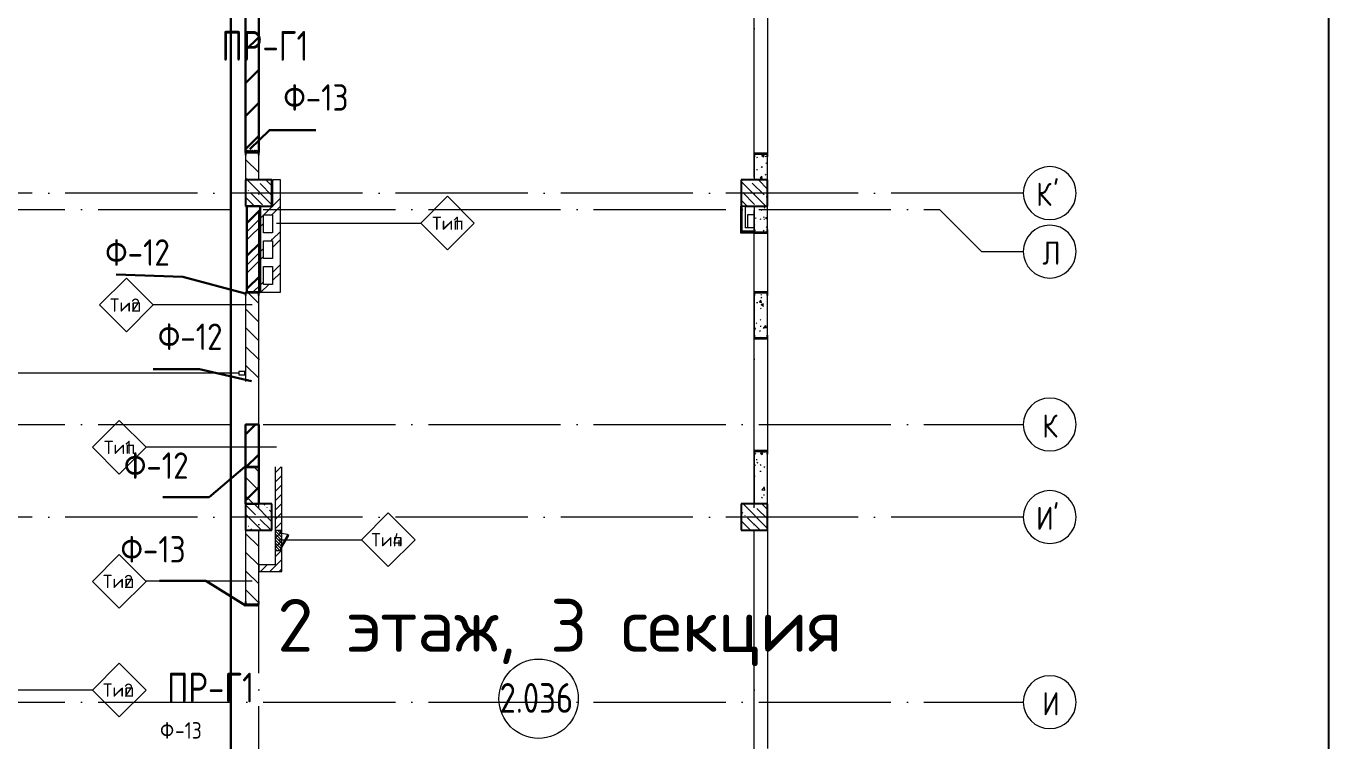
# Model space of a CAD drawing. Header units: millimetres. Extents: x -592259 to 288321, y -552984 to 293768.
# Drawn here: x 170437 to 190155, y -93246 to -82434 of the extents above; entities that cross this region are included whole.
import ezdxf

# ---------------------------------------------------------------- set-up
doc = ezdxf.new("R2010")
doc.units = ezdxf.units.MM
doc.linetypes.add('ADSK_Линия сетки', pattern=[2500, 2000, -250, 0, -250])
for name, color, linetype, lineweight in [('0.1) Блок', 6, 'Continuous', 30), ('2)Фарх готовы', 3, 'Continuous', 30), ('2)Фархверки', 40, 'Continuous', 30), ('3) Перемычки готовы', 3, 'Continuous', 30), ('4) Штукатурка', 6, 'Continuous', 30), ('4.6) Швы', 6, 'Continuous', 30), ('A-AREA-____-IDEN', 250, 'Continuous', 9), ('A-DETL-GENF-OTLN', 250, 'Continuous', 5), ('A-DOOR-____-MCUT', 250, 'Continuous', 5), ('A-DOOR-____-OTLN', 250, 'Continuous', 5), ('A-FLOR-____-OTLN', 250, 'Continuous', 9), ('A-WALL-____-IDEN', 250, 'Continuous', 9), ('A-WALL-____-MCUT', 250, 'Continuous', 13), ('A-WALL-____-PATT', 250, 'Continuous', 13), ('A-WALL-FNSH-MCUT', 250, 'Continuous', 13), ('G-____-____-TEXT', 250, 'Continuous', 9), ('I-WALL-____-OTLN', 250, 'Continuous', 9), ('S-COLS-____-MCUT', 250, 'Continuous', 25), ('S-COLS-____-OTLN', 250, 'Continuous', 9), ('S-GRID-____-IDEN', 250, 'Continuous', 9), ('S-GRID-____-OTLN', 250, 'Continuous', 9)]:
    doc.layers.add(name, color=color, linetype=linetype, lineweight=lineweight)
doc.styles.add('GOST Common', font='', dxfattribs={"width": 0.9, "height": 350})
doc.styles.add('GOST Common_1', font='', dxfattribs={"width": 0.9, "height": 250})
doc.styles.add('ISOCPEUR', font='isocpeur.ttf', dxfattribs={"width": 0.8, "height": 100})
doc.styles.add('ISOCPEUR_3', font='isocpeur.ttf', dxfattribs={"height": 250})
doc.styles.add('ISOCPEUR_6', font='isocpeur.ttf', dxfattribs={"height": 3.5})
doc.styles.add('ISOCPEUR_I_1', font='ГОСТ тип А.ttf', dxfattribs={"height": 2500})
doc.styles.get('GOST Common').set_extended_font_data('GOST Common')
doc.styles.get('GOST Common_1').set_extended_font_data('GOST Common')
pattern_1 = [(135, (28708.77, -120984.93), (-141.42136, -141.42136), [])]
pattern_2 = [(135, (28708.77, -120984.93), (-142.5612, -142.5612), []), (135, (28851.33, -120984.93), (-142.5612, -142.5612), [252.016, -50.403, 3.353, -47.05])]
pattern_3 = [(50, (28708.77, -120984.93), (364.36793, -31.8783), [38.1, -419.1]), (355, (28708.77, -120984.93), (-70.48585, 382.1133), [30.48, -335.28]), (100.451, (28739.14, -120987.6), (293.885, 350.2334), [32.38, -356.18]), (46.184, (28708.77, -120883.33), (542.1585, -84.0858), [57.15, -628.65]), (96.636, (28753.95, -120890.34), (474.8049, 494.8554), [48.57, -534.27]), (351.184, (28708.8, -120883.33), (474.8102, 494.85), [45.72, -502.92]), (21, (28759.57, -120908.73), (303.22847, -204.53046), [38.1, -419.1]), (326, (28759.57, -120908.73), (123.6039, 368.376), [30.48, -335.28]), (71.451, (28784.84, -120925.78), (426.8341, 163.8427), [32.38, -356.18]), (37.5, (28708.77, -120984.93), (6.17665, 169.11015), [16.764, -314.452, 16.764, -323.596, -336.55]), (37.5, (28708.77, -120984.93), (6.17665, 169.11015), [-671.576, 16.764, -319.786]), (7.5, (28708.77, -120984.93), (133.63888, 200.3615), [16.764, -177.292, 16.764, -306.832, -128.27]), (7.5, (28708.77, -120984.93), (133.63888, 200.3615), [-517.652, 16.764, -111.506]), (327.5, (28595.49, -120984.93), (271.18182, -11.45836), [16.764, -110.236, 16.764, -379.476, -525.78]), (327.5, (28595.49, -120984.93), (271.18182, -11.45836), [-523.24, 16.764, -509.016]), (317.5, (28544.7, -120984.93), (296.2585, 50.85285), [16.764, -148.336, 16.764, -246.38, -373.38]), (317.5, (28544.7, -120984.93), (296.2585, 50.85285), [-428.244, 16.764, -356.616])]
pattern_4 = [(45, (28708.77, -120984.93), (-70.71068, 70.71068), [])]
pattern_5 = [(45, (28708.77, -120984.93), (-251.4472, 251.4472), []), (45, (28708.77, -120603.93), (-251.4472, 251.4472), [])]

# ---------------------------------------------------------------- blocks, each defined once
blk = doc.blocks.new('Дверь_СКБ_2Ст_Фрамуга2 - Н_ВВ-3_2500x2600h_Учебные помещения_Фрамуга слева-V1-АР1_Кладочный план 2 этажа С2и3')
at = {"layer": 'A-DOOR-____-OTLN'}
h = blk.add_hatch(dxfattribs=at)
h.set_pattern_fill('FP_5', color=256, style=0, pattern_type=2)
h.set_pattern_definition([(45, (-1071.384, 164.685), (-14.1421, 14.1421), []), (135, (-1071.384, 164.685), (-14.1421, -14.1421), [])])
h.paths.add_polyline_path([(-1212, -100), (-1212, 100), (-1237, 99), (-1237, -100)])
h = blk.add_hatch(dxfattribs=at)
h.set_pattern_fill('FP_4', color=256, style=0, pattern_type=2)
h.set_pattern_definition([(135, (1051.41, 164.685), (-14.1421, -14.1421), []), (225, (1051.41, 164.685), (14.1421, -14.1421), [])])
h.paths.add_polyline_path([(1263, -100), (1263, 100), (1238, 100), (1238, -100)])
blk = doc.blocks.new('BSC_Колонна _Прямоугольная - 400x400-V29-АР1_Кладочный план 2 этажа С2и3')
at = {"layer": 'S-COLS-____-OTLN', "lineweight": 5}
h = blk.add_hatch(dxfattribs=at)
h.set_pattern_fill('FP_70', color=256, style=0, pattern_type=2)
h.set_pattern_definition([(135, (-145250, -36025), (-142.5612, -142.5612), []), (135, (-145107.44, -36025), (-142.5612, -142.5612), [252.016, -50.403, 3.353, -47.05])])
h.paths.add_polyline_path([(-200, -200), (200, -200), (200, 200), (-200, 200)])
at = {"layer": 'S-COLS-____-MCUT'}
for p, q in [((200, 200), (-200, 200)), ((-200, 200), (-200, -200)), ((200, -200), (200, 200)), ((-200, -200), (200, -200))]:
    blk.add_line(p, q, dxfattribs=at)
blk = doc.blocks.new('BSC_Колонна _Прямоугольная - 400x400-V30-АР1_Кладочный план 2 этажа С2и3')
at = {"layer": 'S-COLS-____-OTLN', "lineweight": 5}
h = blk.add_hatch(dxfattribs=at)
h.set_pattern_fill('FP_71', color=256, style=0, pattern_type=2)
h.set_pattern_definition([(135, (-145250, -31125), (-142.5612, -142.5612), []), (135, (-145107.44, -31125), (-142.5612, -142.5612), [252.016, -50.403, 3.353, -47.05])])
h.paths.add_polyline_path([(200, -200), (200, 200), (-200, 200), (-200, -200)])
at = {"layer": 'S-COLS-____-MCUT'}
for p, q in [((200, 200), (-200, 200)), ((-200, 200), (-200, -200)), ((200, -200), (200, 200)), ((-200, -200), (200, -200))]:
    blk.add_line(p, q, dxfattribs=at)
blk = doc.blocks.new('ADSK_КолоннаНесущая_Швеллер_Гнутый_ГОСТ 8278-83 - 200х50х4_таб_1 2-38569602-АР1_Кладочный план 2 этажа С2и3')
at = {"layer": 'S-COLS-____-MCUT'}
for p, q in [((-10.1, 90), (-10.1, -90)), ((-6.1, -90), (-6.1, 90)), ((39.9, 100), (-0.1, 100)), ((-0.1, 96), (39.9, 96)), ((39.9, 96), (39.9, 100)), ((39.9, -96), (-0.1, -96)), ((-0.1, -100), (39.9, -100)), ((39.9, -100), (39.9, -96))]:
    blk.add_line(p, q, dxfattribs=at)
for centre, radius, start, end in [((-0.1, 90), 10, 90, 180), ((-0.1, 90), 6, 90, 180), ((-0.1, -90), 10, 180, 270), ((-0.1, -90), 6, 180, 270)]:
    blk.add_arc(centre, radius, start, end, dxfattribs=at)
blk = doc.blocks.new('ADSK_КолоннаНесущая_Швеллер_Гнутый_ГОСТ 8278-83 - 200х50х4_таб_1 2-V44-АР1_Кладочный план 2 этажа С2и3')
at = {"layer": 'S-COLS-____-MCUT'}
for p, q in [((-6, -90), (-6, 90)), ((0, 96), (40, 96)), ((40, 100), (20, 100)), ((40, 96), (40, 100)), ((40, -96), (0, -96)), ((20, -100), (40, -100)), ((40, -100), (40, -96))]:
    blk.add_line(p, q, dxfattribs=at)
for centre, radius, start, end in [((0, 90), 10, 90, 180), ((0, 90), 6, 90, 180), ((0, -90), 10, 180, 270), ((0, -90), 6, 180, 270)]:
    blk.add_arc(centre, radius, start, end, dxfattribs=at)
blk = doc.blocks.new('ADSK_КолоннаНесущая_Швеллер_Гнутый_ГОСТ 8278-83 - 200х50х4_таб_1 2-V47-АР1_Кладочный план 2 этажа С2и3')
at = {"layer": 'S-COLS-____-MCUT'}
for p, q in [((-10.1, 90), (-10.1, -90)), ((-6.1, -90), (-6.1, 90)), ((39.9, 100), (-0.1, 100)), ((-0.1, 96), (39.9, 96)), ((39.9, 96), (39.9, 100)), ((39.9, -96), (-0.1, -96)), ((-0.1, -100), (39.9, -100)), ((39.9, -100), (39.9, -96))]:
    blk.add_line(p, q, dxfattribs=at)
for centre, radius, start, end in [((-0.1, 90), 10, 90, 180), ((-0.1, 90), 6, 90, 180), ((-0.1, -90), 10, 180, 270), ((-0.1, -90), 6, 180, 270)]:
    blk.add_arc(centre, radius, start, end, dxfattribs=at)
blk = doc.blocks.new('ADSK_КолоннаНесущая_Швеллер_Гнутый_ГОСТ 8278-83 - 200х50х4_таб_1 2-V48-АР1_Кладочный план 2 этажа С2и3')
at = {"layer": 'S-COLS-____-MCUT'}
for p, q in [((-6, -90), (-6, 90)), ((0, 96), (40, 96)), ((40, 100), (20, 100)), ((40, 96), (40, 100)), ((40, -96), (0, -96)), ((20, -100), (40, -100)), ((40, -100), (40, -96))]:
    blk.add_line(p, q, dxfattribs=at)
for centre, radius, start, end in [((0, 90), 10, 90, 180), ((0, 90), 6, 90, 180), ((0, -90), 10, 180, 269.6632), ((0, -90), 6, 180, 270)]:
    blk.add_arc(centre, radius, start, end, dxfattribs=at)
blk = doc.blocks.new('DM_Штора_Противодымная_Doormaster_E-60 - ш_4400 х в_2500-40883804-АР1_Кладочный план 2 этажа С2и3')
at = {"layer": 'A-DOOR-____-MCUT'}
for p, q in [((-2075, 150), (-2165, 150)), ((-2165, 150), (-2165, 100)), ((-2165, 100), (-2075, 100)), ((-2075, 100), (-2075, 150)), ((-2075, 125), (2325, 125)), ((2325, 150), (2325, 100)), ((2415, 150), (2325, 150)), ((2325, 100), (2415, 100)), ((2415, 100), (2415, 150))]:
    blk.add_line(p, q, dxfattribs=at)
blk = doc.blocks.new('АР_Люк - ЛРС_ВК_300х400_внутренний_RAL 9003-V63-АР1_Кладочный план 2 этажа С2и3')
at = {"layer": 'A-DOOR-____-OTLN'}
h = blk.add_hatch(dxfattribs=at)
h.set_pattern_fill('FP_88', color=256, style=0, pattern_type=2)
h.set_pattern_definition([(45, (125, 0), (-22.6274, 22.6274), [])])
h.paths.add_polyline_path([(275, -50), (275, 50), (-25, 50), (-25, -50)])
at = {"layer": 'A-DETL-GENF-OTLN'}
for p, q in [((275, 50), (-25, 50)), ((-25, 50), (-25, -50)), ((275, -50), (275, 50)), ((-25, -50), (275, -50))]:
    blk.add_line(p, q, dxfattribs=at)
at = {"layer": 'A-DOOR-____-MCUT'}
for p, q in [((20, 50), (-15, 50)), ((-15, 50), (-15, 30)), ((-15, 30), (20, 30)), ((20, 30), (20, 50)), ((48, 155), (38, 138)), ((38, 138), (220, 33)), ((230, 50), (48, 155)), ((220, 33), (230, 50)), ((265, 50), (230, 50)), ((230, 50), (230, 30)), ((230, 30), (265, 30)), ((265, 30), (265, 50))]:
    blk.add_line(p, q, dxfattribs=at)
blk.add_arc((230, 50), 210, 150, 180, dxfattribs=at)
blk = doc.blocks.new('Ось сетки - Круг_Ø8 мм-39983606-АР1_Кладочный план 2 этажа С2и3')
at = {"layer": 'S-GRID-____-IDEN'}
for start, end in [(360, 180), (180, 360)]:
    blk.add_arc((0, 0), 4, start, end, dxfattribs=at)
blk = doc.blocks.new('AAR_СКБ_Марка_Помещения_мал - Номер-28977439-АР1_Кладочный план 2 этажа С2и3')
at = {"layer": 'A-AREA-____-IDEN'}
blk.add_circle((-0.028, 0), 3, dxfattribs=at)
blk = doc.blocks.new('ADSK_Марка_Стена - Типоразмер_ADSK_Марка-30564887-АР1_Кладочный план 2 этажа С2и3')
at = {"layer": 'A-WALL-____-IDEN'}
for p, q in [((-0.16, 4.37), (-4.21, 0.31)), ((3.9, 0.31), (-0.16, 4.37)), ((-4.21, 0.31), (-0.16, -3.74)), ((-0.16, -3.74), (3.9, 0.31))]:
    blk.add_line(p, q, dxfattribs=at)

msp = doc.modelspace()

# ---------------------------------------------------------------- hatches: boundary and pattern name
at = {"layer": '0.1) Блок'}
h = msp.add_hatch(dxfattribs=at)
h.set_pattern_fill('ANSI31', color=256, scale=111)
h.set_pattern_definition([(45, (16421.18, -137465.88), (-249.2021, 249.2021), [])])
h.paths.add_polyline_path([(173759.0692, -84344.876), (173959.0912, -84344.876), (173958.7724, -81830.9347), (173758.7505, -81830.9347)])
h = msp.add_hatch(dxfattribs=at)
h.set_pattern_fill('ANSI31', color=256, scale=111)
h.set_pattern_definition([(45, (16441.2, -139580.93), (-249.2021, 249.2021), [])])
h.paths.add_polyline_path([(173779.091, -86459.9342), (173979.1129, -86459.9342), (173978.7942, -85159.9342), (173778.7722, -85159.9342)])
h = msp.add_hatch(dxfattribs=at)
h.set_pattern_fill('ANSI31', color=256, scale=111)
h.set_pattern_definition([(45, (16421, -142780.93), (-249.2021, 249.2021), [])])
h.paths.add_polyline_path([(173758.9038, -89659.9336), (173958.9258, -89659.9336), (173958.607, -88459.9342), (173758.5851, -88459.9342)])
at = {"layer": 'A-WALL-____-PATT', "lineweight": 15}
h = msp.add_hatch(dxfattribs=at)
h.set_pattern_fill('FP_1', color=256, style=0, pattern_type=2)
h.set_pattern_definition(pattern_1)
h.paths.add_polyline_path([(173758.7722, -84759.9342), (173958.7722, -84759.9342), (173958.7722, -84334.9347), (173758.7722, -84334.9347), (173758.7722, -84364.9347)])
h.paths.add_polyline_path([(173958.7722, -81834.9347), (173958.7722, -80259.9342), (173758.7722, -80259.9342), (173758.7722, -81834.9347)])
h = msp.add_hatch(dxfattribs=at)
h.set_pattern_fill('FP_83', color=256, style=0, pattern_type=2)
h.set_pattern_definition(pattern_3)
h.paths.add_polyline_path([(181458.7503, -84759.9342), (181658.7503, -84759.9342), (181658.7503, -84359.9347), (181458.7503, -84359.9347)])
h.paths.add_polyline_path([(181658.7503, -81059.9347), (181658.7503, -80259.9342), (181458.7503, -80259.9342), (181458.7503, -81059.9347)])
h = msp.add_hatch(dxfattribs=at)
h.set_pattern_fill('FP_12', color=256, style=0, pattern_type=2)
h.set_pattern_definition(pattern_5)
h.paths.add_polyline_path([(174168.7722, -86459.9342), (174288.7722, -86459.9342), (174288.7722, -84759.9342), (174168.7722, -84759.9342), (174168.7722, -86339.9342)])
h = msp.add_hatch(dxfattribs=at)
h.set_pattern_fill('FP_12', color=256, style=0, pattern_type=2)
h.set_pattern_definition(pattern_5)
h.paths.add_polyline_path([(174028.7722, -85289.9342), (174168.7722, -85289.9342), (174168.7722, -85169.9342), (173778.7722, -85169.9342), (173778.7722, -85289.9342)])
h = msp.add_hatch(dxfattribs=at)
h.set_pattern_fill('FP_83', color=256, style=0, pattern_type=2)
h.set_pattern_definition(pattern_3)
h.paths.add_polyline_path([(181658.7503, -89659.9342), (181658.7503, -88859.9347), (181458.7503, -88859.9347), (181458.7503, -89659.9342)])
h.paths.add_polyline_path([(181458.7503, -87159.9347), (181658.7503, -87159.9347), (181658.7503, -86459.9347), (181458.7503, -86459.9347)])
h.paths.add_polyline_path([(181658.7503, -85559.9347), (181658.7503, -85159.9342), (181458.7503, -85159.9342), (181458.7503, -85559.9347)])
h = msp.add_hatch(dxfattribs=at)
h.set_pattern_fill('FP_12', color=256, style=0, pattern_type=2)
h.set_pattern_definition(pattern_5)
h.paths.add_polyline_path([(173778.7722, -86339.9342), (174028.7722, -86339.9342), (174028.7722, -85289.9342), (173778.7722, -85289.9342), (173778.7722, -86218.7736)])
h = msp.add_hatch(dxfattribs=at)
h.set_pattern_fill('FP_12', color=256, style=0, pattern_type=2)
h.set_pattern_definition(pattern_5)
h.paths.add_polyline_path([(174028.7722, -85679.9342), (174168.7722, -85679.9342), (174168.7722, -85559.9342), (174028.7722, -85559.9342)])
h = msp.add_hatch(dxfattribs=at)
h.set_pattern_fill('FP_12', color=256, style=0, pattern_type=2)
h.set_pattern_definition(pattern_5)
h.paths.add_polyline_path([(174168.7722, -86459.9342), (174168.7722, -86339.9342), (173778.7722, -86339.9342), (173778.7722, -86459.9342), (173958.7722, -86459.9342)])
h = msp.add_hatch(dxfattribs=at)
h.set_pattern_fill('FP_1', color=256, style=0, pattern_type=2)
h.set_pattern_definition(pattern_1)
h.paths.add_polyline_path([(173958.7722, -87809.9336), (173958.7722, -86459.9342), (173758.7722, -86459.9342), (173758.7722, -87809.9336)])
h = msp.add_hatch(dxfattribs=at)
h.set_pattern_fill('FP_1', color=256, style=0, pattern_type=2)
h.set_pattern_definition(pattern_1)
h.paths.add_polyline_path([(173758.7722, -89659.9336), (173958.5851, -89659.9336), (173958.5851, -89099.9336), (173758.5851, -89099.9336), (173758.5851, -89659.9336)])
h = msp.add_hatch(dxfattribs=at)
h.set_pattern_fill('FP_16', color=94, style=0, pattern_type=2)
h.set_pattern_definition(pattern_4)
h.paths.add_polyline_path([(174207.7722, -90684.9342), (174307.7722, -90684.9342), (174307.7722, -90354.9342), (174287.7722, -90354.9342), (174287.7722, -90319.9342), (174307.7722, -90319.9342), (174290.4517, -90309.9342), (174307.7722, -90279.9342), (174307.7722, -90109.9342), (174287.7722, -90109.9342), (174287.7722, -90074.9342), (174307.7722, -90074.9342), (174307.7722, -89099.9336), (174207.7722, -89099.9336), (174207.7722, -90584.9342)])
h = msp.add_hatch(dxfattribs=at)
h.set_pattern_fill('FP_1', color=256, style=0, pattern_type=2)
h.set_pattern_definition(pattern_1)
h.paths.add_polyline_path([(173758.7503, -94159.9342), (173958.5851, -94159.9342), (173958.5851, -93684.9352), (173758.7503, -93684.9352), (173758.7503, -93714.9352)])
h.paths.add_polyline_path([(173958.5851, -91184.9352), (173958.5851, -90059.9342), (173758.7503, -90059.9342), (173758.7503, -91184.9352)])
h = msp.add_hatch(dxfattribs=at)
h.set_pattern_fill('FP_16', color=94, style=0, pattern_type=2)
h.set_pattern_definition(pattern_4)
h.paths.add_polyline_path([(174207.7722, -90684.9342), (174207.7722, -90584.9342), (173958.7722, -90584.9342), (173958.7722, -90684.9342)])
at = {"layer": 'S-COLS-____-OTLN', "lineweight": 5}
h = msp.add_hatch(dxfattribs=at)
h.set_pattern_fill('FP_40', color=256, style=0, pattern_type=2)
h.set_pattern_definition(pattern_2)
h.paths.add_polyline_path([(181258.7722, -85159.9342), (181658.7722, -85159.9342), (181658.7722, -84759.9342), (181258.7722, -84759.9342)])
h = msp.add_hatch(dxfattribs=at)
h.set_pattern_fill('FP_40', color=256, style=0, pattern_type=2)
h.set_pattern_definition(pattern_2)
h.paths.add_polyline_path([(181258.7722, -90059.9342), (181658.7722, -90059.9342), (181658.7722, -89659.9342), (181258.7722, -89659.9342)])

# ---------------------------------------------------------------- linework, layer by layer
at = {"color": 1}
msp.add_lwpolyline([(190155.0591, -52485.6421), (142508.7722, -52485.6421), (142508.7722, -125419.5315), (190155.0591, -125419.5315)], close=True, dxfattribs=at)
at = {"layer": '0.1) Блок'}
for points in [[(173759.0692, -84344.876), (173959.0912, -84344.876), (173958.7724, -81830.9347), (173758.7505, -81830.9347)], [(173779.091, -86459.9342), (173979.1129, -86459.9342), (173978.7942, -85159.9342), (173778.7722, -85159.9342)], [(173758.9038, -89659.9336), (173958.9258, -89659.9336), (173958.607, -88459.9342), (173758.5851, -88459.9342)]]:
    msp.add_lwpolyline(points, close=True, dxfattribs=at)
at = {"layer": '2)Фарх готовы'}
for points in [[(173823.4965, -84296.9798), (174120.5782, -84005.5607), (174820.5782, -84005.5607)], [(173754.442, -86477.9507), (172809.1545, -86225.0603)], [(173059.565, -87621.2967), (173848.1614, -87805.9332)], [(173748.6874, -89102.0212), (173207.7606, -89556.6299), (172507.7606, -89556.6299)], [(173760.1965, -91196.6739), (173155.9698, -90822.8875), (172455.9698, -90822.8875)]]:
    msp.add_lwpolyline(points, dxfattribs=at)
for points in [[(171801.2807, -86191.762), (172809.1545, -86225.0603)], [(172359.565, -87621.2967), (173059.565, -87621.2967)]]:
    msp.add_lwpolyline(points, close=True, dxfattribs=at)
at = {"layer": '4) Штукатурка'}
msp.add_line((173536.9254, -62409.9342), (173536.9254, -120666.6198), dxfattribs=at)
at = {"layer": '4.6) Швы'}
for points in [[(173536.9254, -85617.2625), (173536.9254, -84476.0733)], [(173536.9254, -90528.8729), (173536.9254, -89387.6837)]]:
    msp.add_lwpolyline(points, dxfattribs=at)
at = {"layer": 'A-FLOR-____-OTLN'}
for p, q in [((181358.7503, -85484.6186), (181358.7503, -85284.6186)), ((181358.7503, -85284.6186), (181458.7503, -85284.6186))]:
    msp.add_line(p, q, dxfattribs=at)
at = {"layer": 'A-WALL-____-IDEN'}
for p, q in [((174228.7722, -85414.4954), (176409.4907, -85414.4954)), ((173858.7722, -86652.0936), (172360.6344, -86652.0936)), ((174228.7722, -88803.9898), (172254.2614, -88803.9898)), ((174257.7722, -90201.9711), (175512.1472, -90201.9711)), ((173858.5851, -90831.8308), (172254.2614, -90831.8308)), ((169058.7722, -92475.6111), (171442.8276, -92475.6111))]:
    msp.add_line(p, q, dxfattribs=at)
at = {"layer": 'A-WALL-____-MCUT', "color": 7, "lineweight": 15}
for p, q in [((173758.7722, -84364.9347), (173758.7722, -84759.9342)), ((173958.7722, -84759.9342), (173958.7722, -84364.9347)), ((181458.7503, -84359.9347), (181458.7503, -84759.9342)), ((181658.7503, -84359.9347), (181458.7503, -84359.9347)), ((181658.7503, -84759.9342), (181658.7503, -84359.9347)), ((174168.7722, -84759.9342), (174168.7722, -85169.9342)), ((174288.7722, -84759.9342), (174168.7722, -84759.9342)), ((174288.7722, -86459.9342), (174288.7722, -84759.9342)), ((181458.7503, -84759.9342), (181658.7503, -84759.9342)), ((173778.7722, -85169.9342), (173778.7722, -86459.9342)), ((174168.7722, -85169.9342), (173778.7722, -85169.9342)), ((181458.7503, -85159.9342), (181458.7503, -85559.9347)), ((181658.7503, -85159.9342), (181458.7503, -85159.9342)), ((181658.7503, -85559.9347), (181658.7503, -85159.9342)), ((174028.7722, -85559.9342), (174028.7722, -85289.9342)), ((174028.7722, -85289.9342), (174168.7722, -85289.9342)), ((174168.7722, -85289.9342), (174168.7722, -85559.9342)), ((174168.7722, -85559.9342), (174028.7722, -85559.9342)), ((181458.7503, -85559.9347), (181658.7503, -85559.9347)), ((174028.7722, -85949.9342), (174028.7722, -85679.9342)), ((174028.7722, -85679.9342), (174168.7722, -85679.9342)), ((174168.7722, -85679.9342), (174168.7722, -85949.9342)), ((174168.7722, -85949.9342), (174028.7722, -85949.9342)), ((174028.7722, -86339.9342), (174028.7722, -86069.9342)), ((174028.7722, -86069.9342), (174168.7722, -86069.9342)), ((174168.7722, -86069.9342), (174168.7722, -86339.9342)), ((174168.7722, -86339.9342), (174028.7722, -86339.9342)), ((173758.7722, -86459.9342), (173758.7722, -87809.9336)), ((173778.7722, -86459.9342), (173758.7722, -86459.9342)), ((173958.7722, -86459.9342), (174288.7722, -86459.9342)), ((173958.7722, -87809.9336), (173958.7722, -86459.9342)), ((181458.7503, -86459.9347), (181458.7503, -87159.9347)), ((181658.7503, -86459.9347), (181458.7503, -86459.9347)), ((181658.7503, -87159.9347), (181658.7503, -86459.9347)), ((181458.7503, -87159.9347), (181658.7503, -87159.9347)), ((181458.7503, -88859.9347), (181458.7503, -89659.9342)), ((181658.7503, -88859.9347), (181458.7503, -88859.9347)), ((181658.7503, -89659.9342), (181658.7503, -88859.9347)), ((173758.5851, -89099.9336), (173758.5851, -89659.9336)), ((173958.5851, -89659.9336), (173958.5851, -89099.9336)), ((181458.7503, -89659.9342), (181658.7503, -89659.9342)), ((173758.7503, -90059.9342), (173758.7503, -91184.9352)), ((173958.5851, -91154.9352), (173958.5851, -90059.9342))]:
    msp.add_line(p, q, dxfattribs=at)
at = {"layer": 'A-WALL-____-MCUT', "color": 42, "lineweight": 15}
for p, q in [((181326.7503, -85159.9342), (181258.7722, -85159.9342)), ((181264.2503, -85547.1186), (181264.2503, -85159.9342)), ((181458.7722, -85547.1186), (181264.2503, -85547.1186))]:
    msp.add_line(p, q, dxfattribs=at)
at = {"layer": 'A-WALL-____-MCUT', "color": 30, "lineweight": 15}
for p, q in [((181276.7503, -85534.6186), (181276.7503, -85159.9342)), ((181326.7503, -85484.6186), (181326.7503, -85159.9342)), ((181458.7722, -85534.6186), (181276.7503, -85534.6186)), ((181458.7722, -85484.6186), (181326.7503, -85484.6186)), ((181458.7722, -85534.6186), (181458.7722, -85484.6186))]:
    msp.add_line(p, q, dxfattribs=at)
at = {"layer": 'A-WALL-____-MCUT', "lineweight": 15}
msp.add_line((173958.7722, -86459.9342), (173778.7722, -86459.9342), dxfattribs=at)
at = {"layer": 'A-WALL-____-MCUT', "color": 84, "lineweight": 15}
for p, q in [((174207.7722, -89099.9336), (174207.7722, -90584.9342)), ((174307.7722, -90074.9342), (174307.7722, -89099.9336)), ((174307.7722, -90279.9342), (174307.7722, -90109.9342)), ((174307.7722, -90684.9342), (174307.7722, -90354.9342)), ((174207.7722, -90584.9342), (173958.7722, -90584.9342)), ((173958.7722, -90584.9342), (173958.7722, -90684.9342)), ((173958.7722, -90684.9342), (174307.7722, -90684.9342))]:
    msp.add_line(p, q, dxfattribs=at)
at = {"layer": 'A-WALL-FNSH-MCUT', "lineweight": 15}
for p, q in [((181251.7503, -85159.9342), (181251.7503, -85559.6186)), ((181258.7722, -85159.9342), (181251.7503, -85159.9342)), ((181251.7503, -85559.6186), (181458.7722, -85559.6186)), ((181458.7722, -85559.6186), (181458.7722, -85534.6186))]:
    msp.add_line(p, q, dxfattribs=at)
at = {"layer": 'I-WALL-____-OTLN', "lineweight": 15}
for p, q in [((181458.7503, -84359.9347), (181458.7503, -81059.9347)), ((181658.7503, -81059.9347), (181658.7503, -84359.9347)), ((181458.7503, -86459.9347), (181458.7503, -85559.9347)), ((181658.7503, -85559.9347), (181658.7503, -86459.9347)), ((181458.7503, -88859.9347), (181458.7503, -87159.9347)), ((181658.7503, -87159.9347), (181658.7503, -88859.9347)), ((181458.7503, -93359.9347), (181458.7503, -90059.9342)), ((181658.7503, -90059.9342), (181658.7503, -93359.9347))]:
    msp.add_line(p, q, dxfattribs=at)
at = {"layer": 'S-COLS-____-MCUT'}
for p, q in [((181658.7722, -84759.9342), (181258.7722, -84759.9342)), ((181258.7722, -84759.9342), (181258.7722, -85159.9342)), ((181658.7722, -85159.9342), (181658.7722, -84759.9342)), ((181326.7503, -85159.9342), (181658.7722, -85159.9342)), ((181658.7722, -89659.9342), (181258.7722, -89659.9342)), ((181258.7722, -89659.9342), (181258.7722, -90059.9342)), ((181658.7722, -90059.9342), (181658.7722, -89659.9342)), ((181258.7722, -90059.9342), (181658.7722, -90059.9342))]:
    msp.add_line(p, q, dxfattribs=at)
at = {"layer": 'S-COLS-____-OTLN'}
for p, q in [((181258.7722, -85159.9342), (181264.2503, -85159.9342)), ((181264.2503, -85159.9342), (181276.7503, -85159.9342)), ((181276.7503, -85159.9342), (181326.7503, -85159.9342))]:
    msp.add_line(p, q, dxfattribs=at)
at = {"layer": 'S-GRID-____-OTLN', "linetype": 'ADSK_Линия сетки'}
for p, q in [((173958.7722, -124723.7741), (173958.7722, -59782.9296)), ((181458.7722, -124723.7741), (181458.7722, -59782.9296)), ((185529.6518, -84959.9342), (128028.7722, -84959.9342)), ((94022.7944, -85209.9342), (184259.6518, -85209.9342)), ((94022.7944, -88459.9342), (185529.6518, -88459.9342)), ((185529.6518, -89859.9342), (128028.7722, -89859.9342)), ((94022.7944, -92659.9342), (185529.6518, -92659.9342))]:
    msp.add_line(p, q, dxfattribs=at)
at = {"layer": 'S-GRID-____-OTLN'}
for p, q in [((184259.6518, -85209.9342), (184894.6518, -85844.9342)), ((184894.6518, -85844.9342), (185529.6518, -85844.9342))]:
    msp.add_line(p, q, dxfattribs=at)

# ---------------------------------------------------------------- block references
at = {"layer": 'A-AREA-____-IDEN', "xscale": 200, "yscale": 200, "zscale": 99.99999999999993}
msp.add_blockref('AAR_СКБ_Марка_Помещения_мал - Номер-28977439-АР1_Кладочный план 2 этажа С2и3', (178199.5473, -92607.7049), dxfattribs=at)
at = {"layer": 'A-DOOR-____-OTLN', "color": 255}
for p, rotation in [((173858.7722, -83097.4347), 89.99999999999993), ((173858.5851, -92447.4352), 90)]:
    msp.add_blockref('Дверь_СКБ_2Ст_Фрамуга2 - Н_ВВ-3_2500x2600h_Учебные помещения_Фрамуга слева-V1-АР1_Кладочный план 2 этажа С2и3', p, dxfattribs=dict(at, rotation=rotation))
at = {"layer": 'A-DOOR-____-OTLN', "color": 250}
for name, p, rotation in [('DM_Штора_Противодымная_Doormaster_E-60 - ш_4400 х в_2500-40883804-АР1_Кладочный план 2 этажа С2и3', (171583.7722, -87559.9663), 180), ('АР_Люк - ЛРС_ВК_300х400_внутренний_RAL 9003-V63-АР1_Кладочный план 2 этажа С2и3', (174257.7722, -90089.9342), 270)]:
    msp.add_blockref(name, p, dxfattribs=dict(at, rotation=rotation))
at = {"layer": 'A-WALL-____-IDEN', "xscale": 99.99999999999993, "yscale": 99.99999999999993, "zscale": 99.99999999999993}
for p in [(176830.8326, -85445.7454), (171970.5425, -86683.3436), (171864.1695, -88835.2398), (175933.4891, -90233.2211), (171864.1695, -90863.0808), (171864.1695, -92506.8611)]:
    msp.add_blockref('ADSK_Марка_Стена - Типоразмер_ADSK_Марка-30564887-АР1_Кладочный план 2 этажа С2и3', p, dxfattribs=at)
at = {"layer": 'S-COLS-____-OTLN'}
for name, p, rotation in [('ADSK_КолоннаНесущая_Швеллер_Гнутый_ГОСТ 8278-83 - 200х50х4_таб_1 2-V48-АР1_Кладочный план 2 этажа С2и3', (173858.7503, -84345.0347), 269.9999999999995), ('ADSK_КолоннаНесущая_Швеллер_Гнутый_ГОСТ 8278-83 - 200х50х4_таб_1 2-38569602-АР1_Кладочный план 2 этажа С2и3', (181558.7503, -84370.0347), 269.9999999999649), ('ADSK_КолоннаНесущая_Швеллер_Гнутый_ГОСТ 8278-83 - 200х50х4_таб_1 2-38569602-АР1_Кладочный план 2 этажа С2и3', (181558.7503, -85549.8347), 89.99999999996523), ('ADSK_КолоннаНесущая_Швеллер_Гнутый_ГОСТ 8278-83 - 200х50х4_таб_1 2-V47-АР1_Кладочный план 2 этажа С2и3', (173858.7503, -86470.0342), 269.9999999999995), ('ADSK_КолоннаНесущая_Швеллер_Гнутый_ГОСТ 8278-83 - 200х50х4_таб_1 2-38569602-АР1_Кладочный план 2 этажа С2и3', (181558.7503, -86470.0347), 269.9999999999649), ('ADSK_КолоннаНесущая_Швеллер_Гнутый_ГОСТ 8278-83 - 200х50х4_таб_1 2-38569602-АР1_Кладочный план 2 этажа С2и3', (181558.7503, -87149.8347), 89.99999999996523), ('ADSK_КолоннаНесущая_Швеллер_Гнутый_ГОСТ 8278-83 - 200х50х4_таб_1 2-38569602-АР1_Кладочный план 2 этажа С2и3', (181558.7503, -88870.0347), 269.9999999999649), ('ADSK_КолоннаНесущая_Швеллер_Гнутый_ГОСТ 8278-83 - 200х50х4_таб_1 2-V47-АР1_Кладочный план 2 этажа С2и3', (173858.5851, -89110.0332), 269.9999999999995), ('ADSK_КолоннаНесущая_Швеллер_Гнутый_ГОСТ 8278-83 - 200х50х4_таб_1 2-V44-АР1_Кладочный план 2 этажа С2и3', (173858.5851, -91174.8347), 90.00000000000044)]:
    msp.add_blockref(name, p, dxfattribs=dict(at, rotation=rotation))
for name, p in [('BSC_Колонна _Прямоугольная - 400x400-V29-АР1_Кладочный план 2 этажа С2и3', (173958.7722, -84959.9342)), ('BSC_Колонна _Прямоугольная - 400x400-V30-АР1_Кладочный план 2 этажа С2и3', (173958.7722, -89859.9342))]:
    msp.add_blockref(name, p, dxfattribs=at)
at = {"layer": 'S-GRID-____-IDEN', "xscale": 99.99999999999993, "yscale": 99.99999999999993, "zscale": 99.99999999999993}
for p, rotation in [((185929.6518, -84959.9342), 89.99999999999982), ((185929.6518, -85844.9342), 269.9999999999994), ((185929.6518, -88459.9342), 269.9999999999994), ((185929.6518, -89859.9342), 89.99999999999982), ((185929.6518, -92659.9342), 269.9999999999994)]:
    msp.add_blockref('Ось сетки - Круг_Ø8 мм-39983606-АР1_Кладочный план 2 этажа С2и3', p, dxfattribs=dict(at, rotation=rotation))

# ---------------------------------------------------------------- texts
at = {"layer": '2)Фарх готовы', "char_height": 400, "width": 526.708687, "attachment_point": 1, "style": 'GOST Common_1'}
for s, insert in [('Ф-13', (174331.0261, -83313.8057)), ('Ф-12', (171634.6901, -85659.0127)), ('Ф-12', (172432.0725, -86932.4941)), ('Ф-12', (171918.5733, -88881.5271)), ('Ф-13', (171866.7824, -90147.7846))]:
    msp.add_mtext(s, dxfattribs=dict(at, insert=insert))
at = {"layer": '2)Фархверки', "char_height": 250, "attachment_point": 1, "style": 'GOST Common_1'}
for s, insert, width in [('\\fGOST Common|b0|i0|c204|p34|;\\W.9;Ф', (172465.0389, -92961.9801), 274.177125), ('-13', (172691.2577, -92961.9801), 526.708687)]:
    msp.add_mtext(s, dxfattribs=dict(at, insert=insert, width=width))
at = {"layer": '3) Перемычки готовы', "char_height": 450, "width": 333.502, "attachment_point": 1, "style": 'ISOCPEUR_I_1'}
for insert in [(173394.4892, -82508.0943), (172571.5024, -92214.7297)]:
    msp.add_mtext('ПР-Г1', dxfattribs=dict(at, insert=insert))
at = {"layer": 'A-AREA-____-IDEN', "insert": (177604.0299, -92370.7551), "char_height": 450, "width": 654.177, "attachment_point": 1, "style": 'ISOCPEUR'}
msp.add_mtext('2.036', dxfattribs=at)
at = {"layer": 'A-WALL-____-IDEN', "char_height": 200, "attachment_point": 1, "style": 'ISOCPEUR_3'}
for s, insert, width in [('Тип', (176582.5517, -85316.0768), 387.215062), (' 1', (176902.0361, -85316.0768), 190.801625), ('Тип', (171706.1617, -86553.6749), 387.215062), (' 2', (172025.6461, -86553.6749), 230.084312), ('Тип', (171615.8886, -88705.5712), 387.215062), (' 1', (171935.373, -88705.5712), 190.801625), ('Тип', (175662.1083, -90103.5525), 387.215062), (' 4', (175981.5927, -90103.5525), 246.91975), ('Тип', (171599.7886, -90733.4122), 387.215062), (' 2', (171919.273, -90733.4122), 230.084312), ('Тип', (171599.7886, -92377.1924), 387.215062), (' 2', (171919.273, -92377.1924), 230.084312)]:
    msp.add_mtext(s, dxfattribs=dict(at, insert=insert, width=width))
at = {"layer": 'G-____-____-TEXT', "color": 7, "insert": (174238.979, -91097.8934), "char_height": 800, "width": 18169.734652, "attachment_point": 1, "style": 'ISOCPEUR_6'}
msp.add_mtext('2 этаж, 3 секция', dxfattribs=at)
at = {"layer": 'S-GRID-____-IDEN', "color": 18, "true_color": 0x000000, "char_height": 350, "attachment_point": 1, "style": 'GOST Common'}
for s, insert, width in [("\\fGOST Common|b0|i0|c204|p34|;\\W.9;'", (185980.359, -84802.7086), 137.088562), ('\\fGOST Common|b0|i0|c204|p34|;\\W.9;К', (185724.3747, -84802.7086), 310.253062), ('\\fGOST Common|b0|i0|c204|p34|;\\W.9;Л', (185819.0289, -85692.3472), 303.037875), ('\\fGOST Common|b0|i0|c204|p34|;\\W.9;К', (185816.3289, -88307.3472), 310.253062), ('\\fGOST Common|b0|i0|c204|p34|;\\W.9;И', (185724.3747, -89702.7086), 310.253062), ("\\fGOST Common|b0|i0|c204|p34|;\\W.9;'", (185980.359, -89702.7086), 137.088562), ('\\fGOST Common|b0|i0|c204|p34|;\\W.9;И', (185816.3289, -92507.3472), 310.253062)]:
    msp.add_mtext(s, dxfattribs=dict(at, insert=insert, width=width))

doc.saveas('drawing.dxf')
